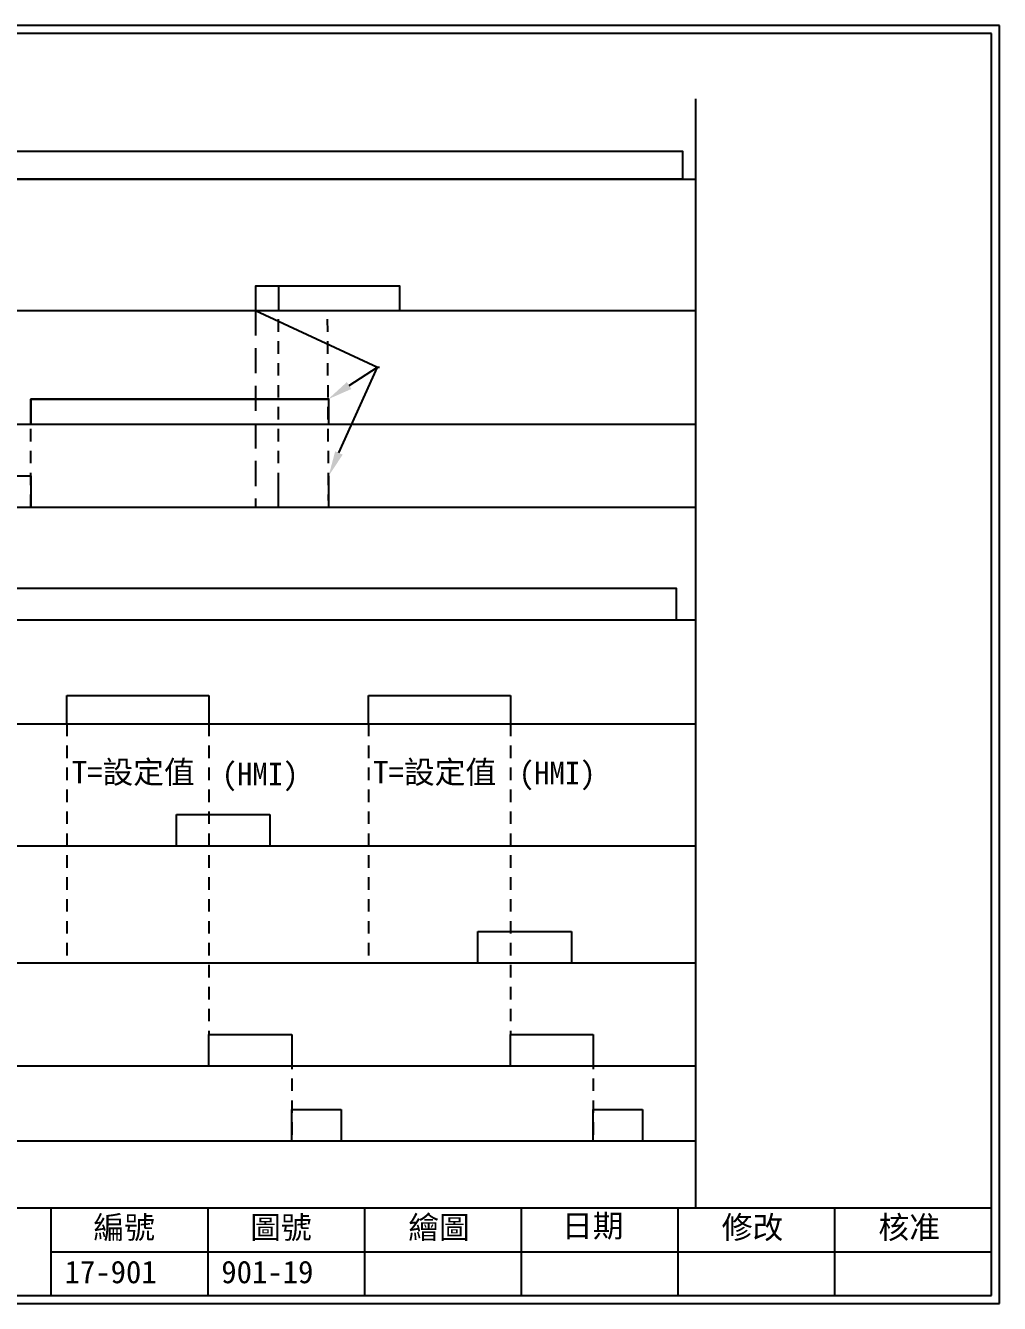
# Model space of a CAD drawing. Extents: x 958 to 1245, y -205 to -1.
# Drawn here: x 1089.5 to 1244.9, y -205 to -1 of the extents above; entities that cross this region are included whole.
import ezdxf
from ezdxf import colors
from ezdxf.entities.mleader import LeaderData, LeaderLine
from ezdxf.math import Vec2, Vec3

# ---------------------------------------------------------------- set-up
doc = ezdxf.new("R2010")
doc.units = 0
doc.linetypes.add('HIDDEN7', pattern=[6, 4, -2])
doc.linetypes.add('HIDDEN9', pattern=[3.5, 2, -1.5])
doc.layers.add('圖框層', color=7, linetype='CONTINUOUS')
doc.layers.add('標尺寸層', color=3, linetype='CONTINUOUS')
doc.styles.add('STSL', font='kaiu.ttf')

msp = doc.modelspace()

# ---------------------------------------------------------------- hatches: boundary and pattern name
at = {"layer": '標尺寸層'}
h = msp.add_hatch(dxfattribs=at)
h.set_pattern_fill('AR-CONC', color=0)
h.set_pattern_definition([(50, (42.38, -11.32), (182.185, -15.94), [19.05, -209.55]), (355, (42.38, -11.32), (-35.243, 191.057), [15.24, -167.64]), (100.451, (57.56, -12.65), (146.94, 175.118), [16.19, -178.09]), (46.184, (42.38, 39.48), (271.08, -42.042), [28.575, -314.325]), (96.636, (64.97, 35.97), (237.404, 247.426), [24.285, -267.136]), (351.184, (42.38, 39.48), (237.404, 247.426), [22.86, -251.46]), (21, (67.78, 26.78), (151.614, -102.265), [19.05, -209.55]), (326, (67.78, 26.78), (61.802, 184.188), [15.24, -167.64]), (71.451, (80.41, 18.26), (213.416, 81.923), [16.19, -178.09]), (37.5, (42.377, -11.32), (3.0886, 84.555), [0, -165.608, 0, -170.18, 0, -168.275]), (7.5, (42.38, -11.32), (66.82, 100.1806), [0, -97.028, 0, -161.798, 0, -64.135]), (327.5, (-14.265, -11.32), (135.5906, -5.7287), [0, -63.5, 0, -198.12, 0, -262.89]), (317.5, (-39.67, -11.32), (148.129, 25.426), [0, -82.55, 0, -131.572, 0, -186.69])])
h.paths.add_polyline_path([(1054.44, -21.02), (1194.31, -21.02), (1194.31, -25.51), (1054.44, -25.51)])
at = {"layer": '標尺寸層', "linetype": 'ByBlock'}
h = msp.add_hatch(dxfattribs=at)
h.set_pattern_fill('AR-CONC', color=0)
h.set_pattern_definition([(50, (46.72, -9.73), (182.185, -15.94), [19.05, -209.55]), (355, (46.72, -9.73), (-35.243, 191.057), [15.24, -167.64]), (100.451, (61.9, -11.05), (146.94, 175.118), [16.19, -178.09]), (46.184, (46.72, 41.07), (271.08, -42.042), [28.575, -314.325]), (96.636, (69.3, 37.57), (237.404, 247.426), [24.285, -267.136]), (351.184, (46.72, 41.07), (237.404, 247.426), [22.86, -251.46]), (21, (72.12, 28.37), (151.614, -102.265), [19.05, -209.55]), (326, (72.12, 28.37), (61.802, 184.188), [15.24, -167.64]), (71.451, (84.76, 19.85), (213.416, 81.923), [16.19, -178.09]), (37.5, (46.72, -9.725), (3.0886, 84.555), [0, -165.608, 0, -170.18, 0, -168.275]), (7.5, (46.72, -9.725), (66.82, 100.1806), [0, -97.028, 0, -161.798, 0, -64.135]), (327.5, (-9.92, -9.725), (135.5906, -5.7287), [0, -63.5, 0, -198.12, 0, -262.89]), (317.5, (-35.32, -9.73), (148.129, 25.426), [0, -82.55, 0, -131.572, 0, -186.69])])
h.paths.add_polyline_path([(1126.22, -42.58), (1126.22, -46.49), (1149.22, -46.49), (1149.22, -42.58)])
h = msp.add_hatch(dxfattribs=at)
h.set_pattern_fill('AR-CONC', color=0)
h.set_pattern_definition([(50, (69.72, -9.73), (182.185, -15.94), [19.05, -209.55]), (355, (69.72, -9.73), (-35.243, 191.057), [15.24, -167.64]), (100.451, (84.9, -11.05), (146.94, 175.118), [16.19, -178.09]), (46.184, (69.72, 41.07), (271.08, -42.042), [28.575, -314.325]), (96.636, (92.3, 37.57), (237.404, 247.426), [24.285, -267.136]), (351.184, (69.72, 41.07), (237.404, 247.426), [22.86, -251.46]), (21, (95.12, 28.37), (151.614, -102.265), [19.05, -209.55]), (326, (95.12, 28.37), (61.802, 184.188), [15.24, -167.64]), (71.451, (107.75, 19.85), (213.416, 81.923), [16.19, -178.09]), (37.5, (69.72, -9.725), (3.0886, 84.555), [0, -165.608, 0, -170.18, 0, -168.275]), (7.5, (69.72, -9.725), (66.82, 100.1806), [0, -97.028, 0, -161.798, 0, -64.135]), (327.5, (13.08, -9.725), (135.5906, -5.7287), [0, -63.5, 0, -198.12, 0, -262.89]), (317.5, (-12.32, -9.73), (148.129, 25.426), [0, -82.55, 0, -131.572, 0, -186.69])])
h.paths.add_polyline_path([(1149.22, -42.58), (1149.22, -46.49), (1172.22, -46.49), (1172.22, -42.58)])
h = msp.add_hatch(dxfattribs=at)
h.set_pattern_fill('AR-CONC', color=0)
h.set_pattern_definition([(50, (-173.05, 3.12), (182.185, -15.939), [19.05, -209.55]), (355, (-173.05, 3.12), (-35.243, 191.057), [15.24, -167.64]), (100.451, (-157.87, 1.79), (146.941, 175.118), [16.19, -178.09]), (46.184, (-173.05, 53.92), (271.08, -42.042), [28.575, -314.325]), (96.636, (-150.46, 50.4), (237.404, 247.426), [24.285, -267.136]), (351.184, (-173.05, 53.92), (237.404, 247.426), [22.86, -251.46]), (21, (-147.65, 41.22), (151.614, -102.265), [19.05, -209.55]), (326, (-147.65, 41.22), (61.802, 184.188), [15.24, -167.64]), (71.451, (-135.02, 32.7), (213.416, 81.923), [16.19, -178.09]), (37.5, (-173.055, 3.116), (3.0886, 84.555), [0, -165.608, 0, -170.18, 0, -168.275]), (7.5, (-173.055, 3.12), (66.8197, 100.1806), [0, -97.028, 0, -161.798, 0, -64.135]), (327.5, (-229.7, 3.116), (135.5906, -5.7287), [0, -63.5, 0, -198.12, 0, -262.89]), (317.5, (-255.1, 3.12), (148.129, 25.426), [0, -82.55, 0, -131.572, 0, -186.69])])
h.paths.add_polyline_path([(1137.92, -64.6), (1137.92, -60.64), (1090.36, -60.64), (1090.36, -64.6)])
h = msp.add_hatch(dxfattribs=at)
h.set_pattern_fill('AR-CONC', color=0)
h.set_pattern_definition([(50, (40.45, 0), (182.185, -15.94), [19.05, -209.55]), (355, (40.45, 0), (-35.243, 191.057), [15.24, -167.64]), (100.451, (55.63, -1.33), (146.94, 175.118), [16.19, -178.09]), (46.184, (40.45, 50.8), (271.08, -42.04), [28.575, -314.325]), (96.636, (63.03, 47.3), (237.404, 247.426), [24.285, -267.136]), (351.184, (40.45, 50.8), (237.404, 247.426), [22.86, -251.46]), (21, (65.85, 38.1), (151.614, -102.265), [19.05, -209.55]), (326, (65.85, 38.1), (61.802, 184.188), [15.24, -167.64]), (71.451, (78.48, 29.58), (213.416, 81.923), [16.19, -178.09]), (37.5, (40.445, 0), (3.0886, 84.555), [0, -165.608, 0, -170.18, 0, -168.275]), (7.5, (40.445, 0), (66.82, 100.1806), [0, -97.028, 0, -161.798, 0, -64.135]), (327.5, (-16.2, 0), (135.5906, -5.7287), [0, -63.5, 0, -198.12, 0, -262.89]), (317.5, (-41.6, 0), (148.129, 25.426), [0, -82.55, 0, -131.572, 0, -186.69])])
h.paths.add_polyline_path([(1090.36, -77.87), (1090.36, -72.87), (1082.36, -72.87), (1082.36, -77.87)])
h = msp.add_hatch(dxfattribs=at)
h.set_pattern_fill('AR-CONC', color=0)
h.set_pattern_definition([(50, (88, 0), (182.185, -15.94), [19.05, -209.55]), (355, (88, 0), (-35.243, 191.057), [15.24, -167.64]), (100.451, (103.18, -1.33), (146.94, 175.118), [16.19, -178.09]), (46.184, (88, 50.8), (271.08, -42.04), [28.575, -314.325]), (96.636, (110.58, 47.3), (237.404, 247.426), [24.285, -267.136]), (351.184, (88, 50.8), (237.404, 247.426), [22.86, -251.46]), (21, (113.4, 38.1), (151.614, -102.265), [19.05, -209.55]), (326, (113.4, 38.1), (61.802, 184.188), [15.24, -167.64]), (71.451, (126.03, 29.58), (213.416, 81.923), [16.19, -178.09]), (37.5, (87.994, 0), (3.0886, 84.555), [0, -165.608, 0, -170.18, 0, -168.275]), (7.5, (87.99, 0), (66.82, 100.1806), [0, -97.028, 0, -161.798, 0, -64.135]), (327.5, (31.35, 0), (135.5906, -5.7287), [0, -63.5, 0, -198.12, 0, -262.89]), (317.5, (5.95, 0), (148.129, 25.426), [0, -82.55, 0, -131.572, 0, -186.69])])
h.paths.add_polyline_path([(1137.91, -77.87), (1137.91, -72.87), (1129.91, -72.87), (1129.91, -77.87)])
h = msp.add_hatch(dxfattribs=at)
h.set_pattern_fill('AR-CONC', color=0)
h.set_pattern_definition([(50, (288.78, 9.93), (182.185, -15.94), [19.05, -209.55]), (355, (288.78, 9.93), (-35.243, 191.057), [15.24, -167.64]), (100.451, (303.96, 8.6), (146.94, 175.118), [16.19, -178.09]), (46.184, (288.78, 60.73), (271.08, -42.04), [28.575, -314.325]), (96.636, (311.37, 57.22), (237.404, 247.43), [24.285, -267.136]), (351.184, (288.78, 60.73), (237.4, 247.43), [22.86, -251.46]), (21, (314.18, 48.03), (151.614, -102.265), [19.05, -209.55]), (326, (314.18, 48.03), (61.802, 184.188), [15.24, -167.64]), (71.451, (326.82, 39.5), (213.416, 81.923), [16.19, -178.09]), (37.5, (288.78, 9.925), (3.0886, 84.555), [0, -165.608, 0, -170.18, 0, -168.275]), (7.5, (288.78, 9.93), (66.82, 100.181), [0, -97.028, 0, -161.798, 0, -64.135]), (327.5, (232.14, 9.925), (135.5906, -5.7287), [0, -63.5, 0, -198.12, 0, -262.89]), (317.5, (206.74, 9.93), (148.129, 25.426), [0, -82.55, 0, -131.572, 0, -186.69])])
h.paths.add_polyline_path([(1193.39, -95.83), (1193.39, -90.83), (1041.58, -90.83), (1041.58, -95.83)])
at = {"layer": '標尺寸層'}
h = msp.add_hatch(dxfattribs=at)
h.set_pattern_fill('AR-CONC', color=0)
h.set_pattern_definition([(50, (91.61, 0), (182.185, -15.94), [19.05, -209.55]), (355, (91.61, 0), (-35.243, 191.057), [15.24, -167.64]), (100.451, (106.8, -1.33), (146.94, 175.118), [16.19, -178.09]), (46.184, (91.61, 50.8), (271.08, -42.04), [28.575, -314.325]), (96.636, (114.2, 47.3), (237.404, 247.426), [24.285, -267.136]), (351.184, (91.6, 50.8), (237.404, 247.426), [22.86, -251.46]), (21, (117.01, 38.1), (151.614, -102.265), [19.05, -209.55]), (326, (117.01, 38.1), (61.802, 184.188), [15.24, -167.64]), (71.451, (129.65, 29.58), (213.416, 81.923), [16.19, -178.09]), (37.5, (91.61, 0), (3.0886, 84.555), [0, -165.608, 0, -170.18, 0, -168.275]), (7.5, (91.61, 0), (66.82, 100.1806), [0, -97.028, 0, -161.798, 0, -64.135]), (327.5, (34.97, 0), (135.5906, -5.7287), [0, -63.5, 0, -198.12, 0, -262.89]), (317.5, (9.57, 0), (148.129, 25.426), [0, -82.55, 0, -131.572, 0, -186.69])])
h.paths.add_polyline_path([(1118.78, -107.94), (1096.14, -107.94), (1096.14, -112.43), (1118.78, -112.43)])
h = msp.add_hatch(dxfattribs=at)
h.set_pattern_fill('AR-CONC', color=0)
h.set_pattern_definition([(50, (139.7, 0), (182.185, -15.94), [19.05, -209.55]), (355, (139.7, 0), (-35.243, 191.057), [15.24, -167.64]), (100.451, (154.89, -1.33), (146.94, 175.118), [16.19, -178.09]), (46.184, (139.7, 50.8), (271.08, -42.04), [28.575, -314.325]), (96.636, (162.3, 47.3), (237.404, 247.426), [24.285, -267.136]), (351.184, (139.7, 50.8), (237.404, 247.426), [22.86, -251.46]), (21, (165.1, 38.1), (151.614, -102.265), [19.05, -209.55]), (326, (165.1, 38.1), (61.802, 184.188), [15.24, -167.64]), (71.451, (177.74, 29.58), (213.416, 81.923), [16.19, -178.09]), (37.5, (139.703, 0), (3.0886, 84.555), [0, -165.608, 0, -170.18, 0, -168.275]), (7.5, (139.7, 0), (66.82, 100.1806), [0, -97.028, 0, -161.798, 0, -64.135]), (327.5, (83.06, 0), (135.5906, -5.7287), [0, -63.5, 0, -198.12, 0, -262.89]), (317.5, (57.66, 0), (148.129, 25.426), [0, -82.55, 0, -131.572, 0, -186.69])])
h.paths.add_polyline_path([(1166.87, -107.94), (1144.23, -107.94), (1144.23, -112.43), (1166.87, -112.43)])
at = {"layer": '標尺寸層', "linetype": 'ByBlock'}
h = msp.add_hatch(dxfattribs=at)
h.set_pattern_fill('AR-CONC', color=0)
h.set_pattern_definition([(50, (24.16, 0), (182.185, -15.94), [19.05, -209.55]), (355, (24.16, 0), (-35.243, 191.057), [15.24, -167.64]), (100.451, (39.34, -1.33), (146.94, 175.118), [16.19, -178.09]), (46.184, (24.16, 50.8), (271.08, -42.042), [28.575, -314.325]), (96.636, (46.75, 47.3), (237.404, 247.426), [24.285, -267.136]), (351.184, (24.16, 50.8), (237.404, 247.426), [22.86, -251.46]), (21, (49.56, 38.1), (151.614, -102.265), [19.05, -209.55]), (326, (49.56, 38.1), (61.802, 184.188), [15.24, -167.64]), (71.451, (62.2, 29.58), (213.416, 81.923), [16.19, -178.09]), (37.5, (24.16, 0), (3.0886, 84.555), [0, -165.608, 0, -170.18, 0, -168.275]), (7.5, (24.16, 0), (66.82, 100.1806), [0, -97.028, 0, -161.798, 0, -64.135]), (327.5, (-32.485, 0), (135.5906, -5.7287), [0, -63.5, 0, -198.12, 0, -262.89]), (317.5, (-57.88, 0), (148.129, 25.426), [0, -82.55, 0, -131.572, 0, -186.69])])
h.paths.add_polyline_path([(1128.53, -126.94), (1113.62, -126.94), (1113.62, -131.94), (1128.53, -131.94)])
h = msp.add_hatch(dxfattribs=at)
h.set_pattern_fill('AR-CONC', color=0)
h.set_pattern_definition([(50, (72.25, -18.69), (182.185, -15.94), [19.05, -209.55]), (355, (72.25, -18.69), (-35.243, 191.057), [15.24, -167.64]), (100.451, (87.43, -20.02), (146.94, 175.118), [16.19, -178.09]), (46.184, (72.25, 32.11), (271.08, -42.042), [28.575, -314.325]), (96.636, (94.84, 28.6), (237.404, 247.426), [24.285, -267.136]), (351.184, (72.25, 32.1), (237.404, 247.426), [22.86, -251.46]), (21, (97.65, 19.41), (151.614, -102.265), [19.05, -209.55]), (326, (97.65, 19.41), (61.802, 184.188), [15.24, -167.64]), (71.451, (110.28, 10.89), (213.416, 81.923), [16.19, -178.09]), (37.5, (72.25, -18.69), (3.0886, 84.555), [0, -165.608, 0, -170.18, 0, -168.275]), (7.5, (72.25, -18.69), (66.82, 100.1806), [0, -97.028, 0, -161.798, 0, -64.135]), (327.5, (15.606, -18.69), (135.5906, -5.7287), [0, -63.5, 0, -198.12, 0, -262.89]), (317.5, (-9.79, -18.69), (148.129, 25.426), [0, -82.55, 0, -131.572, 0, -186.69])])
h.paths.add_polyline_path([(1176.62, -145.62), (1161.71, -145.62), (1161.71, -150.62), (1176.62, -150.62)])
h = msp.add_hatch(dxfattribs=at)
h.set_pattern_fill('AR-CONC', color=0)
h.set_pattern_definition([(50, (83.14, 0), (182.185, -15.94), [19.05, -209.55]), (355, (83.14, 0), (-35.243, 191.057), [15.24, -167.64]), (100.451, (98.32, -1.33), (146.94, 175.118), [16.19, -178.09]), (46.184, (83.14, 50.8), (271.08, -42.04), [28.575, -314.325]), (96.636, (105.73, 47.3), (237.404, 247.426), [24.285, -267.136]), (351.184, (83.14, 50.8), (237.404, 247.426), [22.86, -251.46]), (21, (108.54, 38.1), (151.614, -102.265), [19.05, -209.55]), (326, (108.54, 38.1), (61.802, 184.188), [15.24, -167.64]), (71.451, (121.17, 29.58), (213.416, 81.923), [16.19, -178.09]), (37.5, (83.14, 0), (3.0886, 84.555), [0, -165.608, 0, -170.18, 0, -168.275]), (7.5, (83.14, 0), (66.82, 100.1806), [0, -97.028, 0, -161.798, 0, -64.135]), (327.5, (26.495, 0), (135.5906, -5.7287), [0, -63.5, 0, -198.12, 0, -262.89]), (317.5, (1.1, 0), (148.129, 25.426), [0, -82.55, 0, -131.572, 0, -186.69])])
h.paths.add_polyline_path([(1131.99, -162.05), (1118.78, -162.05), (1118.78, -167.05), (1131.99, -167.05)])
h = msp.add_hatch(dxfattribs=at)
h.set_pattern_fill('AR-CONC', color=0)
h.set_pattern_definition([(50, (131.23, 0), (182.185, -15.94), [19.05, -209.55]), (355, (131.23, 0), (-35.243, 191.057), [15.24, -167.64]), (100.451, (146.41, -1.33), (146.94, 175.118), [16.19, -178.09]), (46.184, (131.23, 50.8), (271.08, -42.04), [28.575, -314.325]), (96.636, (153.82, 47.3), (237.404, 247.426), [24.285, -267.136]), (351.184, (131.23, 50.8), (237.404, 247.426), [22.86, -251.46]), (21, (156.63, 38.1), (151.614, -102.265), [19.05, -209.55]), (326, (156.63, 38.1), (61.802, 184.188), [15.24, -167.64]), (71.451, (169.26, 29.58), (213.416, 81.923), [16.19, -178.09]), (37.5, (131.23, 0), (3.0886, 84.555), [0, -165.608, 0, -170.18, 0, -168.275]), (7.5, (131.23, 0), (66.82, 100.1806), [0, -97.028, 0, -161.798, 0, -64.135]), (327.5, (74.586, 0), (135.5906, -5.7287), [0, -63.5, 0, -198.12, 0, -262.89]), (317.5, (49.19, 0), (148.129, 25.426), [0, -82.55, 0, -131.572, 0, -186.69])])
h.paths.add_polyline_path([(1180.08, -162.05), (1166.87, -162.05), (1166.87, -167.05), (1180.08, -167.05)])
h = msp.add_hatch(dxfattribs=at)
h.set_pattern_fill('AR-CONC', color=0)
h.set_pattern_definition([(50, (60.46, 0), (182.185, -15.94), [19.05, -209.55]), (355, (60.46, 0), (-35.243, 191.057), [15.24, -167.64]), (100.451, (75.64, -1.33), (146.94, 175.118), [16.19, -178.09]), (46.184, (60.46, 50.8), (271.08, -42.042), [28.575, -314.325]), (96.636, (83.05, 47.3), (237.404, 247.426), [24.285, -267.136]), (351.184, (60.46, 50.8), (237.404, 247.426), [22.86, -251.46]), (21, (85.86, 38.1), (151.614, -102.265), [19.05, -209.55]), (326, (85.86, 38.1), (61.802, 184.188), [15.24, -167.64]), (71.451, (98.49, 29.58), (213.416, 81.923), [16.19, -178.09]), (37.5, (60.456, 0), (3.0886, 84.555), [0, -165.608, 0, -170.18, 0, -168.275]), (7.5, (60.46, 0), (66.82, 100.1806), [0, -97.028, 0, -161.798, 0, -64.135]), (327.5, (3.814, 0), (135.5906, -5.7287), [0, -63.5, 0, -198.12, 0, -262.89]), (317.5, (-21.59, 0), (148.129, 25.426), [0, -82.55, 0, -131.572, 0, -186.69])])
h.paths.add_polyline_path([(1139.88, -174), (1131.99, -174), (1131.99, -179), (1139.88, -179)])
h = msp.add_hatch(dxfattribs=at)
h.set_pattern_fill('AR-CONC', color=0)
h.set_pattern_definition([(50, (108.55, 0), (182.185, -15.94), [19.05, -209.55]), (355, (108.55, 0), (-35.243, 191.057), [15.24, -167.64]), (100.451, (123.73, -1.33), (146.94, 175.118), [16.19, -178.09]), (46.184, (108.55, 50.8), (271.08, -42.042), [28.575, -314.325]), (96.636, (131.14, 47.3), (237.404, 247.426), [24.285, -267.136]), (351.184, (108.55, 50.8), (237.404, 247.426), [22.86, -251.46]), (21, (133.95, 38.1), (151.614, -102.265), [19.05, -209.55]), (326, (133.95, 38.1), (61.802, 184.188), [15.24, -167.64]), (71.451, (146.58, 29.58), (213.416, 81.923), [16.19, -178.09]), (37.5, (108.547, 0), (3.0886, 84.555), [0, -165.608, 0, -170.18, 0, -168.275]), (7.5, (108.55, 0), (66.82, 100.1806), [0, -97.028, 0, -161.798, 0, -64.135]), (327.5, (51.905, 0), (135.5906, -5.7287), [0, -63.5, 0, -198.12, 0, -262.89]), (317.5, (26.5, 0), (148.129, 25.426), [0, -82.55, 0, -131.572, 0, -186.69])])
h.paths.add_polyline_path([(1187.98, -174), (1180.08, -174), (1180.08, -179), (1187.98, -179)])

# ---------------------------------------------------------------- linework, layer by layer
at = {"layer": '圖框層', "color": 7}
for p, q in [((1244.89, -1), (957.89, -1)), ((1244.89, -204.96), (1244.89, -1)), ((1243.64, -2.25), (959.14, -2.25)), ((1243.64, -203.71), (1243.64, -2.25)), ((959.14, -189.71), (1243.64, -189.71)), ((1093.64, -203.71), (1093.64, -189.71)), ((1118.64, -203.71), (1118.64, -189.71)), ((1143.64, -203.71), (1143.64, -189.71)), ((1168.64, -203.71), (1168.64, -189.71)), ((1193.64, -203.71), (1193.64, -189.71)), ((1218.64, -203.71), (1218.64, -189.71)), ((1093.64, -196.71), (1243.64, -196.71)), ((959.14, -203.71), (1243.64, -203.71)), ((957.89, -204.96), (1244.89, -204.96))]:
    msp.add_line(p, q, dxfattribs=at)
at = {"layer": '標尺寸層', "color": 0, "linetype": 'ByBlock'}
for p, q in [((1196.42, -12.71), (1196.42, -189.71)), ((1063.4, -46.49), (1196.42, -46.49)), ((1126.22, -46.49), (1145.66, -55.51)), ((1090.36, -64.6), (1090.36, -60.64)), ((1090.36, -60.64), (1137.92, -60.64)), ((1090.36, -60.64), (1137.92, -60.64)), ((1082.36, -72.87), (1090.36, -72.87)), ((1090.36, -72.87), (1090.36, -77.87)), ((1129.9, -77.87), (1129.9, -72.87)), ((1137.89, -77.87), (1137.89, -72.87)), ((1049.44, -77.87), (1196.42, -77.87)), ((1126.22, -77.87), (1131.67, -77.87)), ((1096.14, -112.43), (1096.14, -107.94)), ((1096.14, -107.94), (1118.78, -107.94)), ((1118.78, -107.94), (1118.78, -112.43)), ((1144.23, -112.43), (1144.23, -107.94)), ((1144.23, -107.94), (1166.87, -107.94)), ((1166.87, -107.94), (1166.87, -112.43)), ((1113.62, -131.94), (1113.62, -126.94)), ((1113.62, -126.94), (1128.53, -126.94)), ((1128.53, -126.94), (1128.53, -131.94)), ((1063.4, -131.94), (1196.42, -131.94)), ((1161.71, -150.62), (1161.71, -145.62)), ((1161.71, -145.62), (1176.62, -145.62)), ((1176.62, -145.62), (1176.62, -150.62)), ((1063.4, -150.62), (1196.42, -150.62)), ((1118.78, -167.05), (1118.78, -162.05)), ((1118.78, -162.05), (1131.99, -162.05)), ((1131.99, -162.05), (1131.99, -167.05)), ((1166.87, -167.05), (1166.87, -162.05)), ((1166.87, -162.05), (1180.08, -162.05)), ((1180.08, -162.05), (1180.08, -167.05)), ((1063.4, -167.05), (1196.42, -167.05)), ((1131.99, -179), (1131.99, -174)), ((1131.99, -174), (1139.88, -174)), ((1139.88, -174), (1139.88, -179)), ((1180.08, -179), (1180.08, -174)), ((1180.08, -174), (1187.98, -174)), ((1187.98, -174), (1187.98, -179)), ((1049.44, -179), (1196.42, -179))]:
    msp.add_line(p, q, dxfattribs=at)
at = {"layer": '標尺寸層', "color": 0}
for p, q in [((1040.38, -25.51), (1196.42, -25.51)), ((1129.91, -42.58), (1129.91, -46.49)), ((1129.91, -42.58), (1129.91, -46.49)), ((1196.42, -42.58), (1196.42, -46.49)), ((1040.38, -64.6), (1196.42, -64.6)), ((1040.38, -95.83), (1196.42, -95.83)), ((1040.38, -112.43), (1196.42, -112.43)), ((1196.42, -128.02), (1196.42, -131.94)), ((1196.42, -146.71), (1196.42, -150.62)), ((1196.42, -163.14), (1196.42, -167.05))]:
    msp.add_line(p, q, dxfattribs=at)
at = {"layer": '標尺寸層', "color": 0, "linetype": 'HIDDEN7'}
msp.add_line((1126.22, -46.49), (1126.22, -77.87), dxfattribs=at)
at = {"layer": '標尺寸層', "color": 0, "linetype": 'HIDDEN9'}
for p, q in [((1129.9, -77.87), (1129.91, -46.49)), ((1137.89, -77.87), (1137.72, -46.49)), ((1090.36, -77.87), (1090.36, -60.88)), ((1096.14, -112.43), (1096.14, -150.62)), ((1118.78, -112.43), (1118.78, -162.05)), ((1144.23, -112.43), (1144.23, -150.62)), ((1166.87, -112.43), (1166.87, -162.05)), ((1131.99, -162.05), (1131.99, -179)), ((1180.08, -162.05), (1180.08, -179))]:
    msp.add_line(p, q, dxfattribs=at)
at = {"layer": '標尺寸層', "color": 0}
msp.add_lwpolyline([(1054.44, -21.02), (1194.31, -21.02), (1194.31, -25.51), (1054.44, -25.51)], close=True, dxfattribs=at)
at = {"layer": '標尺寸層', "color": 0, "linetype": 'ByBlock'}
for points in [[(1126.22, -46.49), (1149.22, -46.49), (1149.22, -42.58), (1126.22, -42.58)], [(1090.36, -64.6), (1137.92, -64.6), (1137.92, -60.64), (1090.36, -60.64)], [(1090.36, -64.6), (1137.92, -64.6), (1137.92, -60.64), (1090.36, -60.64)], [(1041.58, -95.83), (1193.39, -95.83), (1193.39, -90.83), (1041.58, -90.83)]]:
    msp.add_lwpolyline(points, close=True, dxfattribs=at)

# ---------------------------------------------------------------- texts
at = {"layer": '圖框層', "color": 4, "style": 'STSL'}
for s, p in [('編號', (1100.36, -194.63)), ('圖號', (1125.36, -194.63)), ('繪圖', (1150.59, -194.62)), ('日期', (1175.11, -194.38)), ('修改', (1200.59, -194.62)), ('核准', (1225.59, -194.62)), ('17-901', (1095.76, -201.74)), ('901-19', (1120.76, -201.74))]:
    msp.add_text(s, height=3.6, dxfattribs=at).set_placement(p)
at = {"layer": '標尺寸層', "color": 7, "style": 'STSL'}
for s, p in [('T=設定值', (1096.9, -121.96)), ('(HMI)', (1120.83, -122.26)), ('T=設定值', (1144.99, -121.96)), ('(HMI)', (1168.22, -122.11))]:
    msp.add_text(s, height=3.6, dxfattribs=at).set_placement(p)

# ---------------------------------------------------------------- leaders
at = {"layer": '標尺寸層', "color": 0, "linetype": 'ByBlock'}
ml = msp.add_multileader_mtext('Standard', dxfattribs=at)
ml.set_content('')
ml.set_leader_properties()
ml.build(insert=Vec2(0, 0))
ml.multileader.update_dxf_attribs({"text_right_attachment_type": 6, "dogleg_length": 0.36})
ctx = ml.context
ctx.base_point, ctx.plane_origin = Vec3(1146.02, -55.51), Vec3(1137.8, -60.64)
ctx.right_attachment = 6
notes = []
notes.append((ctx, [(0, (1, 1, 0), (1145.66, -55.51), (1, 0), 0.36, [(0, [(1137.8, -60.64)], 0, [])])]))
ctx.mtext.insert, ctx.mtext.flow_direction = Vec3(1148.02, -53.51), 5
ml = msp.add_multileader_mtext('Standard', dxfattribs=at)
ml.set_content('')
ml.set_leader_properties()
ml.build(insert=Vec2(0, 0))
ml.multileader.update_dxf_attribs({"text_right_attachment_type": 6, "dogleg_length": 0.36})
ctx = ml.context
ctx.base_point, ctx.plane_origin = Vec3(1146.02, -55.51), Vec3(1137.89, -72.87)
ctx.right_attachment = 6
notes.append((ctx, [(0, (1, 1, 0), (1145.66, -55.51), (1, 0), 0.36, [(0, [(1137.89, -72.87)], 0, [])])]))
ctx.mtext.insert, ctx.mtext.flow_direction = Vec3(1148.02, -53.51), 5
for ctx, leaders in notes:
    for number, flags, end, landing, length, lines in leaders:
        leader = LeaderData()
        leader.index, (leader.has_last_leader_line, leader.has_dogleg_vector, leader.attachment_direction) = number, flags
        leader.last_leader_point, leader.dogleg_vector, leader.dogleg_length = Vec3(end), Vec3(landing), length
        for number, points, colour, breaks in lines:
            line = LeaderLine()
            line.index, line.vertices, line.color, line.breaks = number, Vec3.list(points), colors.encode_raw_color(colour), breaks
            leader.lines.append(line)
        ctx.leaders.append(leader)

doc.saveas('drawing.dxf')
